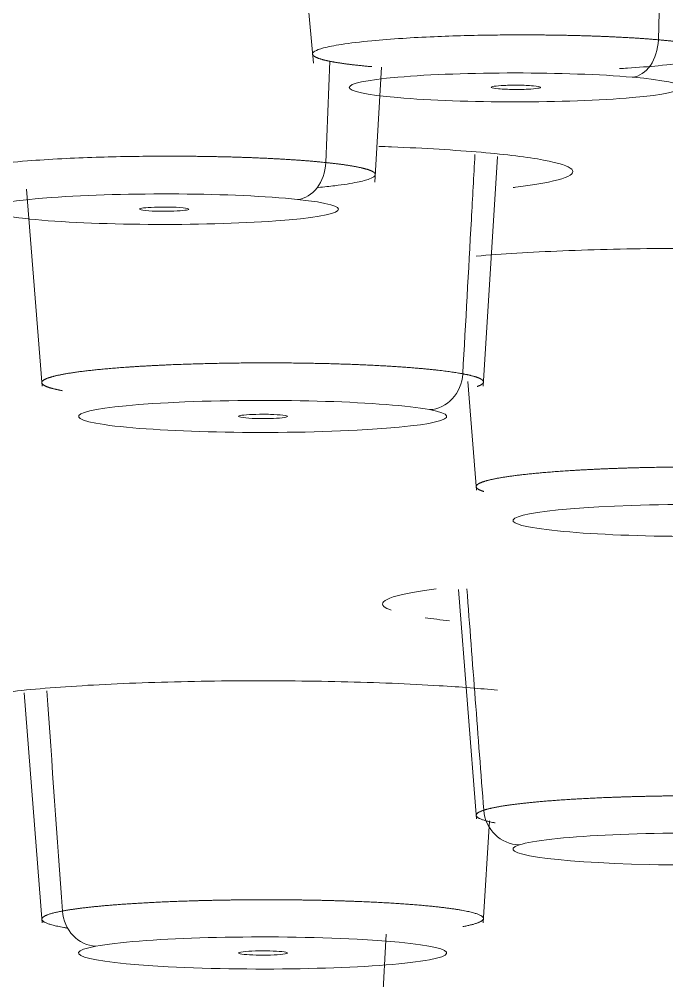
# Model space of a CAD drawing. Extents: x 19821 to 22981, y -91 to 2224.
# Drawn here: x 20742.06 to 20747.32, y 1301.05 to 1308.87 of the extents above; entities that cross this region are included whole.
import ezdxf

# ---------------------------------------------------------------- set-up
doc = ezdxf.new("R2010")
doc.units = 0
doc.header["$LTSCALE"] = 10
doc.header["$MEASUREMENT"] = 0
doc.layers.add('1', color=7, linetype='CONTINUOUS')

msp = doc.modelspace()

# ---------------------------------------------------------------- linework, layer by layer
at = {"layer": '1', "color": 7, "linetype": 'Continuous', "lineweight": 18}
for p, q in [((20744.2771, 1310.4396), (20744.449, 1308.5165)), ((20744.9493, 1307.5496), (20745.0025, 1308.4844)), ((20745.8302, 1305.8897), (20745.9467, 1307.7587)), ((20742.1179, 1307.4913), (20742.2434, 1305.8895)), ((20745.7058, 1305.9279), (20745.7755, 1305.0437)), ((20745.6286, 1304.2349), (20745.7755, 1302.3708)), ((20742.0969, 1303.3958), (20742.2434, 1301.525)), ((20745.8302, 1301.5252), (20745.8818, 1302.3537)), ((20744.9493, 1299.8135), (20745.0414, 1301.433))]:
    msp.add_line(p, q, dxfattribs=at)
at = {"layer": '1', "color": 7, "linetype": 'Continuous', "lineweight": 13}
for p, q in [((20747.2747, 1309.3647), (20747.2543, 1308.7075)), ((20744.5833, 1308.5334), (20744.5501, 1307.7091))]:
    msp.add_line(p, q, dxfattribs=at)
msp.add_ellipse((20690.341, 1302.9372), major_axis=(-124.4861, 0), ratio=0.087156, start_param=3.139264, end_param=4.704892, dxfattribs=at)
at = {"layer": '1', "color": 7, "linetype": 'Continuous', "lineweight": 18}
for centre, major_axis, ratio, start_param, end_param in [((20690.341, 1301.9672), (-123.4865, 0), 0.087156, 3.213209, 4.704892), ((20690.341, 1301.9672), (-121.8, 0), 0.087156, 1.570796, 4.70718), ((20690.341, 1301.9672), (-120.85, 0), 0.087156, 1.570796, 4.712389), ((20690.341, 1302.0157), (119.2483, 0), 0.087156, 4.712389, 7.847018), ((20690.341, 1301.9672), (119.4636, 0), 0.087156, 4.712389, 7.853982), ((20747.0424, 1308.7022), (-0.026, -0.2989), 0.704238, 0.123302, 1.649963), ((20746.0894, 1308.3202), (-1.3483, 0), 0.087156, 3.92703, 7.068121), ((20746.0886, 1308.3202), (-1.3483, 0), 0.087156, 0.785719, 3.926248), ((20744.3206, 1307.708), (-0.031, -0.2984), 0.763057, 0.135379, 1.653504), ((20743.2318, 1307.3297), (-1.4224, 0), 0.087156, 3.840405, 6.980447), ((20743.2302, 1307.3292), (-1.4224, 0), 0.087156, 0.698934, 3.838734), ((20745.3926, 1305.9977), (-0.0551, -0.2949), 0.902847, 0.20418, 1.713717), ((20744.0365, 1305.6437), (-1.4963, 0), 0.087155, 3.577895, 6.719473), ((20744.0365, 1305.6437), (-1.4963, 0), 0.087157, 0.43636, 3.577823), ((20747.5687, 1304.7979), (-1.4963, 0), 0.087154, 3.403361, 6.54494), ((20747.5686, 1304.7979), (-1.4963, 0), 0.087157, 0.261827, 3.403289), ((20746.1233, 1302.4576), (-0.0928, 0.2853), 0.962257, 1.323434, 2.815525), ((20747.5694, 1302.1253), (-1.4963, 0), 0.087154, 2.879771, 6.021349), ((20747.5682, 1302.1248), (-1.4963, 0), 0.087157, 6.021409, 9.162872), ((20742.6804, 1301.6332), (-0.0551, 0.2949), 0.90287, 1.445295, 2.937386), ((20744.0369, 1301.2794), (-1.4963, 0), 0.087154, 2.705234, 5.846812), ((20744.0364, 1301.2791), (-1.4963, 0), 0.087158, 5.846879, 8.988343)]:
    msp.add_ellipse(centre, major_axis=major_axis, ratio=ratio, start_param=start_param, end_param=end_param, dxfattribs=at)
for points, knots in [([(20744.9245, 1308.4889), (20744.9196, 1308.4893), (20744.9097, 1308.4902), (20744.895, 1308.4915), (20744.8805, 1308.4928), (20744.8662, 1308.4942), (20744.8521, 1308.4956), (20744.8381, 1308.497), (20744.8243, 1308.4984), (20744.8108, 1308.4999), (20744.7973, 1308.5014), (20744.7841, 1308.5028), (20744.7711, 1308.5043), (20744.7583, 1308.5059), (20744.7457, 1308.5074), (20744.7333, 1308.509), (20744.7211, 1308.5105), (20744.7091, 1308.5121), (20744.6974, 1308.5138), (20744.6858, 1308.5154), (20744.6745, 1308.517), (20744.6634, 1308.5187), (20744.6525, 1308.5204), (20744.6419, 1308.5221), (20744.6315, 1308.5238), (20744.6214, 1308.5256), (20744.6115, 1308.5273), (20744.6018, 1308.5291), (20744.5924, 1308.5309), (20744.5833, 1308.5327), (20744.5744, 1308.5345), (20744.5658, 1308.5363), (20744.5574, 1308.5382), (20744.5493, 1308.5401), (20744.5415, 1308.5419), (20744.5339, 1308.5438), (20744.5267, 1308.5457), (20744.5197, 1308.5477), (20744.513, 1308.5496), (20744.5065, 1308.5515), (20744.5004, 1308.5535), (20744.4946, 1308.5555), (20744.489, 1308.5575), (20744.4837, 1308.5595), (20744.4788, 1308.5615), (20744.4741, 1308.5635), (20744.4698, 1308.5655), (20744.4658, 1308.5675), (20744.462, 1308.5696), (20744.4586, 1308.5717), (20744.4555, 1308.5737), (20744.4527, 1308.5758), (20744.4503, 1308.5779), (20744.4481, 1308.58), (20744.4463, 1308.5821), (20744.4448, 1308.5842), (20744.4436, 1308.5863), (20744.4428, 1308.5884), (20744.4423, 1308.5905), (20744.4416, 1308.5993), (20744.4558, 1308.6164), (20744.5267, 1308.6428), (20744.6749, 1308.6722), (20744.8976, 1308.6988), (20745.161, 1308.7193), (20745.418, 1308.733), (20745.6633, 1308.7414), (20745.8857, 1308.7459), (20746.0399, 1308.7472), (20746.1333, 1308.7474), (20746.1771, 1308.7474), (20746.2207, 1308.7473), (20746.264, 1308.747), (20746.307, 1308.7467), (20746.3498, 1308.7463), (20746.3922, 1308.7458), (20746.4343, 1308.7452), (20746.476, 1308.7444), (20746.5173, 1308.7436), (20746.5582, 1308.7427), (20746.5986, 1308.7417), (20746.6385, 1308.7406), (20746.678, 1308.7395), (20746.7169, 1308.7382), (20746.7553, 1308.7368), (20746.7931, 1308.7354), (20746.8304, 1308.7339), (20746.867, 1308.7323), (20746.903, 1308.7306), (20746.9384, 1308.7288), (20746.9732, 1308.727), (20747.0073, 1308.7251), (20747.0407, 1308.7231), (20747.0734, 1308.7211), (20747.1054, 1308.719), (20747.1367, 1308.7168), (20747.1672, 1308.7146), (20747.197, 1308.7123), (20747.2261, 1308.7099), (20747.2449, 1308.7083), (20747.2543, 1308.7075)], [0, 0, 0, 0, 0.004078, 0.008164, 0.012259, 0.016362, 0.020473, 0.024592, 0.02872, 0.032856, 0.037, 0.041152, 0.045313, 0.049482, 0.053659, 0.057845, 0.062039, 0.066241, 0.070451, 0.07467, 0.078897, 0.083132, 0.087375, 0.091627, 0.095887, 0.100155, 0.104432, 0.108716, 0.113009, 0.117311, 0.12162, 0.125938, 0.130264, 0.134598, 0.138941, 0.143292, 0.147651, 0.152018, 0.156393, 0.160777, 0.165169, 0.16957, 0.173978, 0.178395, 0.18282, 0.187253, 0.191695, 0.196145, 0.200603, 0.205069, 0.209543, 0.214026, 0.218517, 0.223016, 0.227523, 0.232039, 0.236563, 0.241095, 0.245635, 0.250184, 0.297654, 0.355114, 0.422544, 0.499915, 0.562606, 0.61894, 0.668919, 0.712542, 0.749809, 0.758306, 0.766775, 0.775216, 0.783628, 0.792011, 0.800366, 0.808692, 0.81699, 0.82526, 0.833501, 0.841713, 0.849897, 0.858053, 0.86618, 0.874278, 0.882349, 0.890391, 0.898404, 0.906389, 0.914346, 0.922274, 0.930174, 0.938046, 0.945889, 0.953704, 0.961491, 0.969249, 0.976979, 0.984681, 0.992355, 1, 1, 1, 1]), ([(20747.2543, 1308.7075), (20747.2593, 1308.7071), (20747.2692, 1308.7062), (20747.2839, 1308.7049), (20747.2984, 1308.7035), (20747.3127, 1308.7022), (20747.3269, 1308.7008), (20747.3409, 1308.6994), (20747.3546, 1308.6979), (20747.3683, 1308.6965), (20747.3817, 1308.695), (20747.3949, 1308.6935), (20747.4079, 1308.692), (20747.4207, 1308.6905), (20747.4334, 1308.6889), (20747.4458, 1308.6874), (20747.458, 1308.6858), (20747.47, 1308.6842), (20747.4817, 1308.6826), (20747.4933, 1308.6809), (20747.5046, 1308.6793), (20747.5157, 1308.6776), (20747.5265, 1308.6759), (20747.5372, 1308.6742), (20747.5475, 1308.6725), (20747.5577, 1308.6708), (20747.5676, 1308.669), (20747.5772, 1308.6672), (20747.5866, 1308.6654), (20747.5958, 1308.6636), (20747.6046, 1308.6618), (20747.6133, 1308.66), (20747.6216, 1308.6581), (20747.6297, 1308.6563), (20747.6375, 1308.6544), (20747.6451, 1308.6525), (20747.6523, 1308.6506), (20747.6593, 1308.6487), (20747.666, 1308.6467), (20747.6724, 1308.6448), (20747.6786, 1308.6428), (20747.6844, 1308.6408), (20747.6899, 1308.6389), (20747.6952, 1308.6369), (20747.7001, 1308.6349), (20747.7048, 1308.6328), (20747.7091, 1308.6308), (20747.7131, 1308.6288), (20747.7169, 1308.6267), (20747.7203, 1308.6247), (20747.7234, 1308.6226), (20747.7261, 1308.6205), (20747.7286, 1308.6185), (20747.7307, 1308.6164), (20747.7326, 1308.6143), (20747.734, 1308.6122), (20747.7352, 1308.6101), (20747.736, 1308.6079), (20747.7365, 1308.6058), (20747.7372, 1308.597), (20747.723, 1308.5799), (20747.652, 1308.5535), (20747.5037, 1308.5241), (20747.2811, 1308.4975), (20747.0736, 1308.4814), (20746.9607, 1308.4745), (20746.939, 1308.4732)], [0, 0, 0, 0, 0.007076, 0.014166, 0.02127, 0.028388, 0.035519, 0.042665, 0.049824, 0.056997, 0.064184, 0.071384, 0.078599, 0.085827, 0.093069, 0.100325, 0.107595, 0.114879, 0.122177, 0.129488, 0.136814, 0.144153, 0.151506, 0.158873, 0.166254, 0.173649, 0.181058, 0.18848, 0.195916, 0.203367, 0.210831, 0.218309, 0.225801, 0.233307, 0.240827, 0.24836, 0.255908, 0.26347, 0.271045, 0.278634, 0.286238, 0.293855, 0.301486, 0.309131, 0.31679, 0.324463, 0.33215, 0.339851, 0.347565, 0.355294, 0.363037, 0.370793, 0.378564, 0.386348, 0.394147, 0.401959, 0.409786, 0.417626, 0.42548, 0.433348, 0.515745, 0.615311, 0.732036, 0.865908, 0.974562, 1, 1, 1, 1]), ([(20744.9817, 1307.8402), (20745.0166, 1307.839), (20745.3239, 1307.8273), (20745.8517, 1307.795), (20746.1906, 1307.7533), (20746.3209, 1307.729)], [0, 0, 0, 0, 0.059688, 0.529844, 1, 1, 1, 1]), ([(20741.9125, 1307.5058), (20741.9083, 1307.5062), (20741.9, 1307.5071), (20741.8878, 1307.5084), (20741.8757, 1307.5097), (20741.8638, 1307.5111), (20741.852, 1307.5124), (20741.8403, 1307.5138), (20741.8289, 1307.5152), (20741.8176, 1307.5166), (20741.8064, 1307.518), (20741.7954, 1307.5194), (20741.7846, 1307.5209), (20741.774, 1307.5223), (20741.7636, 1307.5238), (20741.7533, 1307.5253), (20741.7432, 1307.5268), (20741.7333, 1307.5283), (20741.7236, 1307.5299), (20741.714, 1307.5314), (20741.7047, 1307.5329), (20741.6955, 1307.5345), (20741.6865, 1307.5361), (20741.6778, 1307.5377), (20741.6692, 1307.5393), (20741.6608, 1307.5409), (20741.6526, 1307.5425), (20741.6447, 1307.5442), (20741.6369, 1307.5458), (20741.6294, 1307.5475), (20741.622, 1307.5491), (20741.6149, 1307.5508), (20741.608, 1307.5525), (20741.6013, 1307.5542), (20741.5948, 1307.5559), (20741.5886, 1307.5577), (20741.5826, 1307.5594), (20741.5768, 1307.5612), (20741.5712, 1307.5629), (20741.5658, 1307.5647), (20741.5607, 1307.5664), (20741.5558, 1307.5682), (20741.5512, 1307.57), (20741.5468, 1307.5718), (20741.5426, 1307.5736), (20741.5387, 1307.5754), (20741.535, 1307.5773), (20741.5316, 1307.5791), (20741.5284, 1307.5809), (20741.5254, 1307.5828), (20741.5227, 1307.5846), (20741.5203, 1307.5865), (20741.5181, 1307.5883), (20741.5161, 1307.5902), (20741.5144, 1307.5921), (20741.513, 1307.594), (20741.5118, 1307.5958), (20741.5109, 1307.5977), (20741.5103, 1307.5996), (20741.5099, 1307.6015), (20741.5097, 1307.6034), (20741.5099, 1307.6053), (20741.5103, 1307.6072), (20741.5109, 1307.6091), (20741.5119, 1307.611), (20741.5131, 1307.613), (20741.5146, 1307.6149), (20741.5227, 1307.6238), (20741.5546, 1307.6412), (20741.6551, 1307.6677), (20741.8385, 1307.6965), (20742.0961, 1307.7217), (20742.39, 1307.7403), (20742.6708, 1307.752), (20742.9339, 1307.7584), (20743.1689, 1307.761), (20743.33, 1307.7609), (20743.4271, 1307.7603), (20743.4726, 1307.7598), (20743.5177, 1307.7593), (20743.5625, 1307.7587), (20743.6069, 1307.758), (20743.6509, 1307.7572), (20743.6944, 1307.7562), (20743.7375, 1307.7552), (20743.7801, 1307.7541), (20743.8221, 1307.7529), (20743.8637, 1307.7516), (20743.9046, 1307.7502), (20743.945, 1307.7487), (20743.9847, 1307.7471), (20744.0238, 1307.7455), (20744.0623, 1307.7437), (20744.1001, 1307.7419), (20744.1372, 1307.74), (20744.1736, 1307.738), (20744.2093, 1307.7359), (20744.2442, 1307.7338), (20744.2784, 1307.7316), (20744.3118, 1307.7294), (20744.3444, 1307.727), (20744.3763, 1307.7246), (20744.4073, 1307.7222), (20744.4376, 1307.7197), (20744.467, 1307.7171), (20744.4955, 1307.7145), (20744.5233, 1307.7118), (20744.5412, 1307.71), (20744.5501, 1307.7091)], [0, 0, 0, 0, 0.003593, 0.007193, 0.010798, 0.014409, 0.018027, 0.021651, 0.02528, 0.028916, 0.032558, 0.036206, 0.03986, 0.04352, 0.047186, 0.050858, 0.054537, 0.058221, 0.061912, 0.065608, 0.069311, 0.07302, 0.076735, 0.080455, 0.084182, 0.087915, 0.091655, 0.0954, 0.099151, 0.102908, 0.106672, 0.110441, 0.114217, 0.117999, 0.121786, 0.12558, 0.12938, 0.133186, 0.136998, 0.140816, 0.14464, 0.14847, 0.152306, 0.156149, 0.159997, 0.163852, 0.167712, 0.171579, 0.175451, 0.17933, 0.183215, 0.187106, 0.191002, 0.194905, 0.198814, 0.20273, 0.206651, 0.210578, 0.214511, 0.21845, 0.222396, 0.226347, 0.230305, 0.234268, 0.238238, 0.242214, 0.246195, 0.250183, 0.297846, 0.35537, 0.422737, 0.499923, 0.562726, 0.619119, 0.669101, 0.712669, 0.749821, 0.758333, 0.766816, 0.775269, 0.783692, 0.792086, 0.80045, 0.808785, 0.817091, 0.825367, 0.833614, 0.841831, 0.850019, 0.858177, 0.866306, 0.874405, 0.882475, 0.890516, 0.898527, 0.906509, 0.914461, 0.922384, 0.930278, 0.938142, 0.945977, 0.953783, 0.961559, 0.969306, 0.977023, 0.984712, 0.99237, 1, 1, 1, 1]), ([(20744.5501, 1307.7091), (20744.5542, 1307.7086), (20744.5625, 1307.7078), (20744.5747, 1307.7064), (20744.5867, 1307.7051), (20744.5986, 1307.7038), (20744.6104, 1307.7024), (20744.622, 1307.701), (20744.6334, 1307.6997), (20744.6447, 1307.6983), (20744.6558, 1307.6968), (20744.6668, 1307.6954), (20744.6776, 1307.694), (20744.6882, 1307.6925), (20744.6986, 1307.691), (20744.7089, 1307.6896), (20744.719, 1307.6881), (20744.7289, 1307.6865), (20744.7386, 1307.685), (20744.7481, 1307.6835), (20744.7575, 1307.6819), (20744.7666, 1307.6804), (20744.7756, 1307.6788), (20744.7844, 1307.6772), (20744.7929, 1307.6756), (20744.8013, 1307.674), (20744.8095, 1307.6724), (20744.8175, 1307.6707), (20744.8252, 1307.6691), (20744.8328, 1307.6674), (20744.8401, 1307.6658), (20744.8473, 1307.6641), (20744.8542, 1307.6624), (20744.8609, 1307.6607), (20744.8674, 1307.659), (20744.8736, 1307.6572), (20744.8797, 1307.6555), (20744.8855, 1307.6538), (20744.8911, 1307.652), (20744.8964, 1307.6502), (20744.9016, 1307.6485), (20744.9065, 1307.6467), (20744.9111, 1307.6449), (20744.9155, 1307.6431), (20744.9197, 1307.6413), (20744.9237, 1307.6395), (20744.9274, 1307.6376), (20744.9308, 1307.6358), (20744.934, 1307.634), (20744.937, 1307.6321), (20744.9397, 1307.6303), (20744.9422, 1307.6284), (20744.9444, 1307.6265), (20744.9464, 1307.6247), (20744.9481, 1307.6228), (20744.9495, 1307.6209), (20744.9507, 1307.619), (20744.9516, 1307.6171), (20744.9523, 1307.6152), (20744.9527, 1307.6133), (20744.9528, 1307.6114), (20744.9527, 1307.6095), (20744.9523, 1307.6076), (20744.9516, 1307.6057), (20744.9507, 1307.6038), (20744.9495, 1307.6018), (20744.948, 1307.5999), (20744.9399, 1307.591), (20744.9082, 1307.5737), (20744.8081, 1307.5472), (20744.6596, 1307.5239), (20744.537, 1307.5103), (20744.489, 1307.5056)], [0, 0, 0, 0, 0.007761, 0.015536, 0.023325, 0.031128, 0.038944, 0.046775, 0.05462, 0.062478, 0.070351, 0.078237, 0.086138, 0.094052, 0.101981, 0.109923, 0.117879, 0.125849, 0.133834, 0.141832, 0.149844, 0.15787, 0.16591, 0.173964, 0.182032, 0.190114, 0.198209, 0.206319, 0.214443, 0.222581, 0.230732, 0.238898, 0.247078, 0.255272, 0.263479, 0.271701, 0.279936, 0.288186, 0.29645, 0.304727, 0.313019, 0.321324, 0.329644, 0.337977, 0.346325, 0.354686, 0.363062, 0.371451, 0.379855, 0.388272, 0.396704, 0.405149, 0.413609, 0.422082, 0.43057, 0.439071, 0.447587, 0.456116, 0.46466, 0.473217, 0.481789, 0.490375, 0.498974, 0.507588, 0.516215, 0.524857, 0.533513, 0.542183, 0.644962, 0.769438, 0.915592, 1, 1, 1, 1]), ([(20746.3209, 1307.729), (20746.4516, 1307.7045), (20746.5992, 1307.655), (20746.5226, 1307.5763), (20746.2567, 1307.5277), (20746.0801, 1307.5061), (20746.0738, 1307.5054)], [0, 0, 0, 0, 0.329279, 0.658558, 0.987837, 1, 1, 1, 1]), ([(20745.7738, 1306.9479), (20745.9796, 1306.9655), (20746.4565, 1306.9943), (20747.3221, 1307.0148), (20747.9969, 1307.0098), (20748.3585, 1306.9998), (20748.4371, 1306.9972)], [0, 0, 0, 0, 0.301404, 0.607311, 0.913218, 1, 1, 1, 1]), ([(20742.4093, 1305.853), (20742.4063, 1305.8535), (20742.4003, 1305.8547), (20742.3915, 1305.8564), (20742.3829, 1305.8581), (20742.3745, 1305.8599), (20742.3663, 1305.8617), (20742.3582, 1305.8635), (20742.3504, 1305.8653), (20742.3428, 1305.8671), (20742.3353, 1305.869), (20742.3282, 1305.8709), (20742.3212, 1305.8728), (20742.3145, 1305.8748), (20742.308, 1305.8767), (20742.3017, 1305.8787), (20742.2958, 1305.8807), (20742.29, 1305.8827), (20742.2846, 1305.8848), (20742.2795, 1305.8868), (20742.2746, 1305.8889), (20742.27, 1305.891), (20742.2658, 1305.8932), (20742.2618, 1305.8953), (20742.2582, 1305.8975), (20742.2549, 1305.8996), (20742.2519, 1305.9018), (20742.2493, 1305.9041), (20742.247, 1305.9063), (20742.245, 1305.9086), (20742.2435, 1305.9108), (20742.2423, 1305.9131), (20742.2415, 1305.9154), (20742.2411, 1305.9178), (20742.2411, 1305.9201), (20742.2414, 1305.9225), (20742.2422, 1305.9248), (20742.2434, 1305.9272), (20742.2451, 1305.9296), (20742.2472, 1305.932), (20742.2497, 1305.9345), (20742.2526, 1305.9369), (20742.256, 1305.9393), (20742.2599, 1305.9418), (20742.2642, 1305.9443), (20742.2691, 1305.9467), (20742.2743, 1305.9492), (20742.2801, 1305.9517), (20742.2864, 1305.9542), (20742.2932, 1305.9567), (20742.3005, 1305.9593), (20742.3083, 1305.9618), (20742.3166, 1305.9643), (20742.3254, 1305.9668), (20742.3348, 1305.9693), (20742.3447, 1305.9719), (20742.3552, 1305.9744), (20742.3661, 1305.9769), (20742.3777, 1305.9795), (20742.3898, 1305.982), (20742.4024, 1305.9845), (20742.4157, 1305.987), (20742.4295, 1305.9895), (20742.4438, 1305.992), (20742.4587, 1305.9945), (20742.4743, 1305.997), (20742.4904, 1305.9995), (20742.507, 1306.0019), (20742.5243, 1306.0044), (20742.5421, 1306.0068), (20742.5606, 1306.0092), (20742.5796, 1306.0116), (20742.5992, 1306.014), (20742.6194, 1306.0164), (20742.6403, 1306.0187), (20742.6617, 1306.021), (20742.6836, 1306.0233), (20742.7062, 1306.0256), (20742.7294, 1306.0278), (20742.7532, 1306.0301), (20742.7775, 1306.0323), (20742.8025, 1306.0344), (20742.828, 1306.0365), (20742.8541, 1306.0386), (20742.8808, 1306.0407), (20742.908, 1306.0427), (20742.9359, 1306.0447), (20742.9643, 1306.0466), (20742.9932, 1306.0485), (20743.0227, 1306.0504), (20743.0528, 1306.0522), (20743.0834, 1306.054), (20743.1145, 1306.0557), (20743.1461, 1306.0574), (20743.1783, 1306.059), (20743.211, 1306.0606), (20743.2442, 1306.0621), (20743.2876, 1306.064), (20743.3416, 1306.0661), (20743.4062, 1306.0685), (20743.4712, 1306.0706), (20743.5365, 1306.0725), (20743.6019, 1306.0741), (20743.6674, 1306.0755), (20743.7328, 1306.0767), (20743.798, 1306.0777), (20743.8629, 1306.0785), (20743.9275, 1306.0791), (20743.9917, 1306.0794), (20744.0553, 1306.0796), (20744.1183, 1306.0795), (20744.1805, 1306.0793), (20744.2421, 1306.0788), (20744.3028, 1306.0782), (20744.3626, 1306.0775), (20744.4214, 1306.0765), (20744.4793, 1306.0754), (20744.5361, 1306.0741), (20744.5918, 1306.0727), (20744.6464, 1306.0711), (20744.6997, 1306.0694), (20744.7519, 1306.0676), (20744.8028, 1306.0656), (20744.8525, 1306.0636), (20744.9008, 1306.0614), (20744.9479, 1306.0591), (20744.9936, 1306.0567), (20745.038, 1306.0542), (20745.081, 1306.0516), (20745.1226, 1306.049), (20745.1629, 1306.0462), (20745.2019, 1306.0434), (20745.2395, 1306.0406), (20745.2757, 1306.0377), (20745.3105, 1306.0347), (20745.344, 1306.0317), (20745.3762, 1306.0286), (20745.4071, 1306.0255), (20745.4366, 1306.0224), (20745.4648, 1306.0192), (20745.4918, 1306.0161), (20745.5175, 1306.0129), (20745.542, 1306.0097), (20745.5652, 1306.0065), (20745.5873, 1306.0033), (20745.6082, 1306), (20745.6279, 1305.9968), (20745.6466, 1305.9936), (20745.6583, 1305.9915), (20745.664, 1305.9904)], [0, 0, 0, 0, 0.003797, 0.007624, 0.011481, 0.015367, 0.019284, 0.023229, 0.027205, 0.03121, 0.035245, 0.03931, 0.043405, 0.047529, 0.051683, 0.055867, 0.06008, 0.064323, 0.068596, 0.072898, 0.077231, 0.081593, 0.085984, 0.090406, 0.094857, 0.099338, 0.103848, 0.108389, 0.112959, 0.117559, 0.122188, 0.126847, 0.131536, 0.136255, 0.141003, 0.145781, 0.150589, 0.155426, 0.160293, 0.16519, 0.170117, 0.175073, 0.180059, 0.185074, 0.19012, 0.195195, 0.2003, 0.205434, 0.210598, 0.215792, 0.221016, 0.226269, 0.231552, 0.236864, 0.242207, 0.247579, 0.252981, 0.258412, 0.263873, 0.269364, 0.274884, 0.280435, 0.286014, 0.291624, 0.297263, 0.302932, 0.308631, 0.314359, 0.320117, 0.325905, 0.331722, 0.337569, 0.343446, 0.349352, 0.355288, 0.361254, 0.367249, 0.373274, 0.379329, 0.385413, 0.391527, 0.397671, 0.403844, 0.410048, 0.41628, 0.422543, 0.428835, 0.435156, 0.441508, 0.447889, 0.454299, 0.46074, 0.46721, 0.473709, 0.480238, 0.486797, 0.493386, 0.500004, 0.512433, 0.524758, 0.536977, 0.54909, 0.561099, 0.573003, 0.584801, 0.596495, 0.608083, 0.619567, 0.630945, 0.642218, 0.653386, 0.66445, 0.675408, 0.686261, 0.697009, 0.707652, 0.71819, 0.728623, 0.738951, 0.749174, 0.759292, 0.769305, 0.779214, 0.789017, 0.798715, 0.808308, 0.817797, 0.82718, 0.836459, 0.845632, 0.854701, 0.863665, 0.872523, 0.881277, 0.889926, 0.89847, 0.90691, 0.915244, 0.923473, 0.931598, 0.939618, 0.947532, 0.955342, 0.963047, 0.970648, 0.978143, 0.985534, 0.992819, 1, 1, 1, 1]), ([(20745.664, 1305.9904), (20745.667, 1305.9899), (20745.6731, 1305.9887), (20745.6818, 1305.987), (20745.6905, 1305.9853), (20745.6989, 1305.9835), (20745.7071, 1305.9817), (20745.7152, 1305.9799), (20745.723, 1305.9781), (20745.7307, 1305.9762), (20745.7381, 1305.9744), (20745.7453, 1305.9725), (20745.7522, 1305.9705), (20745.759, 1305.9686), (20745.7655, 1305.9666), (20745.7717, 1305.9647), (20745.7777, 1305.9627), (20745.7834, 1305.9606), (20745.7888, 1305.9586), (20745.794, 1305.9565), (20745.7989, 1305.9544), (20745.8034, 1305.9523), (20745.8077, 1305.9502), (20745.8116, 1305.9481), (20745.8153, 1305.9459), (20745.8186, 1305.9437), (20745.8215, 1305.9415), (20745.8242, 1305.9393), (20745.8264, 1305.937), (20745.8284, 1305.9348), (20745.8299, 1305.9325), (20745.8311, 1305.9302), (20745.8319, 1305.9279), (20745.8323, 1305.9256), (20745.8323, 1305.9232), (20745.8319, 1305.9209), (20745.8311, 1305.9185), (20745.8299, 1305.9161), (20745.8283, 1305.9137), (20745.8262, 1305.9113), (20745.8237, 1305.9089), (20745.8207, 1305.9064), (20745.8173, 1305.904), (20745.8134, 1305.9015), (20745.8091, 1305.8991), (20745.8042, 1305.8966), (20745.7989, 1305.8941), (20745.7931, 1305.8916), (20745.7869, 1305.8891), (20745.7823, 1305.8874), (20745.78, 1305.8866), (20745.78, 1305.8866)], [0, 0, 0, 0, 0.017613, 0.035362, 0.053249, 0.071273, 0.089433, 0.107731, 0.126165, 0.144737, 0.163445, 0.182291, 0.201273, 0.220393, 0.239649, 0.259043, 0.278573, 0.298241, 0.318045, 0.337987, 0.358066, 0.378281, 0.398634, 0.419123, 0.43975, 0.460514, 0.481415, 0.502452, 0.523627, 0.544939, 0.566388, 0.587974, 0.609697, 0.631557, 0.653554, 0.675688, 0.69796, 0.720368, 0.742914, 0.765596, 0.788416, 0.811372, 0.834466, 0.857697, 0.881065, 0.90457, 0.928212, 0.951992, 0.975908, 0.999962, 1, 1, 1, 1]), ([(20745.8344, 1305.0328), (20745.8326, 1305.0334), (20745.8289, 1305.0346), (20745.8237, 1305.0364), (20745.8187, 1305.0383), (20745.8139, 1305.0401), (20745.8094, 1305.042), (20745.8051, 1305.0439), (20745.801, 1305.0458), (20745.7972, 1305.0478), (20745.7936, 1305.0497), (20745.7903, 1305.0517), (20745.7873, 1305.0537), (20745.7845, 1305.0557), (20745.782, 1305.0577), (20745.7799, 1305.0598), (20745.778, 1305.0618), (20745.7764, 1305.0639), (20745.7751, 1305.066), (20745.7741, 1305.0681), (20745.7735, 1305.0702), (20745.7732, 1305.0724), (20745.7732, 1305.0745), (20745.7736, 1305.0767), (20745.7744, 1305.0789), (20745.7755, 1305.0811), (20745.7769, 1305.0833), (20745.7788, 1305.0855), (20745.781, 1305.0878), (20745.7836, 1305.09), (20745.7866, 1305.0923), (20745.7899, 1305.0946), (20745.7937, 1305.0969), (20745.798, 1305.0992), (20745.8026, 1305.1015), (20745.8076, 1305.1038), (20745.8131, 1305.1061), (20745.8191, 1305.1084), (20745.8254, 1305.1108), (20745.8322, 1305.1131), (20745.8395, 1305.1155), (20745.8473, 1305.1178), (20745.8555, 1305.1202), (20745.8642, 1305.1225), (20745.8733, 1305.1249), (20745.8829, 1305.1273), (20745.8931, 1305.1296), (20745.9037, 1305.132), (20745.9148, 1305.1344), (20745.9264, 1305.1367), (20745.9386, 1305.1391), (20745.9512, 1305.1415), (20745.9644, 1305.1438), (20745.9781, 1305.1462), (20745.9923, 1305.1485), (20746.007, 1305.1509), (20746.0223, 1305.1532), (20746.038, 1305.1555), (20746.0544, 1305.1578), (20746.0712, 1305.1601), (20746.0886, 1305.1624), (20746.1066, 1305.1647), (20746.1251, 1305.167), (20746.1441, 1305.1692), (20746.1637, 1305.1715), (20746.1838, 1305.1737), (20746.2045, 1305.1759), (20746.2258, 1305.178), (20746.2475, 1305.1802), (20746.2699, 1305.1823), (20746.2927, 1305.1844), (20746.3161, 1305.1865), (20746.3401, 1305.1885), (20746.3646, 1305.1906), (20746.3897, 1305.1925), (20746.4153, 1305.1945), (20746.4414, 1305.1964), (20746.468, 1305.1983), (20746.4952, 1305.2002), (20746.5229, 1305.202), (20746.5511, 1305.2038), (20746.5799, 1305.2056), (20746.6091, 1305.2073), (20746.6389, 1305.2089), (20746.6691, 1305.2106), (20746.6999, 1305.2121), (20746.7311, 1305.2137), (20746.7628, 1305.2151), (20746.795, 1305.2166), (20746.8276, 1305.218), (20746.8607, 1305.2193), (20746.8943, 1305.2206), (20746.9282, 1305.2218), (20746.9626, 1305.223), (20746.9974, 1305.2241), (20747.0326, 1305.2251), (20747.0682, 1305.2261), (20747.1146, 1305.2273), (20747.1719, 1305.2286), (20747.24, 1305.23), (20747.308, 1305.2311), (20747.3758, 1305.2319), (20747.4433, 1305.2326), (20747.5104, 1305.233), (20747.5769, 1305.2332), (20747.6429, 1305.2332), (20747.7082, 1305.233), (20747.7726, 1305.2325), (20747.8363, 1305.2319), (20747.899, 1305.2311), (20747.9607, 1305.2301), (20748.0214, 1305.2289), (20748.0809, 1305.2276), (20748.1393, 1305.226), (20748.1965, 1305.2244), (20748.2524, 1305.2225), (20748.307, 1305.2206), (20748.3602, 1305.2185), (20748.4121, 1305.2162), (20748.4626, 1305.2139), (20748.5117, 1305.2114), (20748.5593, 1305.2088), (20748.6054, 1305.2061), (20748.6501, 1305.2033), (20748.6932, 1305.2004), (20748.7349, 1305.1974), (20748.7751, 1305.1944), (20748.8138, 1305.1913), (20748.851, 1305.1881), (20748.8867, 1305.1848), (20748.9209, 1305.1815), (20748.9536, 1305.1782), (20748.9849, 1305.1748), (20749.0147, 1305.1714), (20749.0431, 1305.1679), (20749.0701, 1305.1644), (20749.0957, 1305.1609), (20749.1199, 1305.1574), (20749.1428, 1305.1539), (20749.1644, 1305.1504), (20749.1846, 1305.1468), (20749.2036, 1305.1433), (20749.2213, 1305.1398), (20749.2379, 1305.1363), (20749.2532, 1305.1328), (20749.2674, 1305.1293), (20749.2804, 1305.1258), (20749.2925, 1305.1224), (20749.2997, 1305.1201), (20749.3033, 1305.119)], [0, 0, 0, 0, 0.003797, 0.007624, 0.011481, 0.015367, 0.019284, 0.023229, 0.027205, 0.03121, 0.035245, 0.03931, 0.043405, 0.047529, 0.051683, 0.055867, 0.06008, 0.064323, 0.068596, 0.072898, 0.077231, 0.081593, 0.085984, 0.090406, 0.094857, 0.099338, 0.103848, 0.108389, 0.112959, 0.117559, 0.122188, 0.126847, 0.131536, 0.136255, 0.141003, 0.145781, 0.150589, 0.155426, 0.160293, 0.16519, 0.170117, 0.175073, 0.180059, 0.185074, 0.19012, 0.195195, 0.2003, 0.205434, 0.210598, 0.215792, 0.221016, 0.226269, 0.231552, 0.236864, 0.242207, 0.247579, 0.252981, 0.258412, 0.263873, 0.269364, 0.274884, 0.280435, 0.286014, 0.291624, 0.297263, 0.302932, 0.308631, 0.314359, 0.320117, 0.325905, 0.331722, 0.337569, 0.343446, 0.349352, 0.355288, 0.361254, 0.367249, 0.373274, 0.379329, 0.385413, 0.391527, 0.397671, 0.403844, 0.410048, 0.41628, 0.422543, 0.428835, 0.435156, 0.441508, 0.447889, 0.454299, 0.46074, 0.46721, 0.473709, 0.480238, 0.486797, 0.493386, 0.500004, 0.512433, 0.524758, 0.536977, 0.54909, 0.561099, 0.573003, 0.584801, 0.596495, 0.608083, 0.619567, 0.630945, 0.642218, 0.653386, 0.66445, 0.675408, 0.686261, 0.697009, 0.707652, 0.71819, 0.728623, 0.738951, 0.749174, 0.759292, 0.769305, 0.779214, 0.789017, 0.798715, 0.808308, 0.817797, 0.82718, 0.836459, 0.845632, 0.854701, 0.863665, 0.872523, 0.881277, 0.889926, 0.89847, 0.90691, 0.915244, 0.923473, 0.931598, 0.939618, 0.947532, 0.955342, 0.963047, 0.970648, 0.978143, 0.985534, 0.992819, 1, 1, 1, 1]), ([(20745.0813, 1304.0669), (20745.0533, 1304.0773), (20744.9857, 1304.1132), (20745.0191, 1304.1491), (20745.099, 1304.1751)], [0, 0, 0, 0, 0.290592, 1, 1, 1, 1]), ([(20741.7192, 1303.3658), (20741.8499, 1303.3902), (20742.1903, 1303.4319), (20742.9311, 1303.4773), (20743.812, 1303.4972), (20744.6852, 1303.4903), (20745.4294, 1303.4603), (20745.8074, 1303.4305), (20745.9467, 1303.4164)], [0, 0, 0, 0, 0.174549, 0.349097, 0.523646, 0.698195, 0.872743, 1, 1, 1, 1]), ([(20745.8344, 1302.4409), (20745.8363, 1302.4415), (20745.84, 1302.4427), (20745.846, 1302.4445), (20745.8523, 1302.4463), (20745.8588, 1302.4481), (20745.8657, 1302.4499), (20745.8729, 1302.4518), (20745.8804, 1302.4536), (20745.8882, 1302.4555), (20745.8964, 1302.4573), (20745.9048, 1302.4592), (20745.9137, 1302.461), (20745.9228, 1302.4629), (20745.9323, 1302.4647), (20745.9422, 1302.4666), (20745.9524, 1302.4685), (20745.963, 1302.4703), (20745.9739, 1302.4722), (20745.9852, 1302.4741), (20745.9969, 1302.476), (20746.0089, 1302.4778), (20746.0213, 1302.4797), (20746.0341, 1302.4816), (20746.0473, 1302.4834), (20746.0609, 1302.4853), (20746.0748, 1302.4871), (20746.0892, 1302.489), (20746.104, 1302.4908), (20746.1191, 1302.4927), (20746.1347, 1302.4945), (20746.1506, 1302.4963), (20746.167, 1302.4981), (20746.1838, 1302.4999), (20746.201, 1302.5017), (20746.2186, 1302.5035), (20746.2367, 1302.5053), (20746.2551, 1302.507), (20746.274, 1302.5088), (20746.2933, 1302.5105), (20746.313, 1302.5123), (20746.3331, 1302.514), (20746.3537, 1302.5156), (20746.3747, 1302.5173), (20746.3961, 1302.519), (20746.4179, 1302.5206), (20746.4401, 1302.5222), (20746.4628, 1302.5238), (20746.4859, 1302.5254), (20746.5094, 1302.5269), (20746.5334, 1302.5284), (20746.5577, 1302.5299), (20746.5825, 1302.5314), (20746.6077, 1302.5329), (20746.6332, 1302.5343), (20746.6592, 1302.5357), (20746.6856, 1302.537), (20746.7124, 1302.5384), (20746.7397, 1302.5397), (20746.7672, 1302.5409), (20746.7952, 1302.5422), (20746.8236, 1302.5433), (20746.8524, 1302.5445), (20746.8815, 1302.5456), (20746.911, 1302.5467), (20746.9408, 1302.5478), (20746.9711, 1302.5488), (20747.0016, 1302.5497), (20747.0325, 1302.5506), (20747.0638, 1302.5515), (20747.0953, 1302.5523), (20747.1272, 1302.5531), (20747.1594, 1302.5539), (20747.192, 1302.5546), (20747.2248, 1302.5552), (20747.2579, 1302.5558), (20747.2912, 1302.5563), (20747.3248, 1302.5568), (20747.3587, 1302.5573), (20747.3928, 1302.5576), (20747.4272, 1302.558), (20747.4618, 1302.5582), (20747.4966, 1302.5584), (20747.5315, 1302.5586), (20747.5667, 1302.5587), (20747.602, 1302.5587), (20747.6375, 1302.5587), (20747.6731, 1302.5586), (20747.7089, 1302.5585), (20747.7447, 1302.5582), (20747.7807, 1302.558), (20747.8167, 1302.5576), (20747.8528, 1302.5572), (20747.889, 1302.5567), (20747.9251, 1302.5562), (20747.9613, 1302.5556), (20747.9975, 1302.5549), (20748.0442, 1302.5539), (20748.1009, 1302.5526), (20748.1669, 1302.5508), (20748.2314, 1302.5488), (20748.2945, 1302.5466), (20748.3559, 1302.5442), (20748.4157, 1302.5417), (20748.4738, 1302.539), (20748.5302, 1302.5361), (20748.5848, 1302.5331), (20748.6375, 1302.5299), (20748.6884, 1302.5266), (20748.7374, 1302.5232), (20748.7846, 1302.5196), (20748.8298, 1302.516), (20748.873, 1302.5122), (20748.9144, 1302.5084), (20748.9537, 1302.5045), (20748.9912, 1302.5004), (20749.0267, 1302.4964), (20749.0603, 1302.4922), (20749.092, 1302.488), (20749.1217, 1302.4838), (20749.1496, 1302.4795), (20749.1756, 1302.4752), (20749.1998, 1302.4709), (20749.2222, 1302.4665), (20749.2428, 1302.4621), (20749.2616, 1302.4577), (20749.2787, 1302.4534), (20749.2942, 1302.449), (20749.308, 1302.4446), (20749.3201, 1302.4402), (20749.3307, 1302.4359), (20749.3398, 1302.4316), (20749.3474, 1302.4273), (20749.3536, 1302.423), (20749.3583, 1302.4188), (20749.3617, 1302.4146), (20749.3638, 1302.4104), (20749.3646, 1302.4063), (20749.3642, 1302.4023), (20749.3627, 1302.3983), (20749.36, 1302.3944), (20749.3562, 1302.3905), (20749.3514, 1302.3866), (20749.3456, 1302.3829), (20749.3389, 1302.3792), (20749.3313, 1302.3756), (20749.3228, 1302.372), (20749.3135, 1302.3685), (20749.3067, 1302.3662), (20749.3033, 1302.3651)], [0, 0, 0, 0, 0.003797, 0.007624, 0.011481, 0.015367, 0.019284, 0.023229, 0.027205, 0.03121, 0.035245, 0.03931, 0.043405, 0.047529, 0.051683, 0.055867, 0.06008, 0.064323, 0.068596, 0.072898, 0.077231, 0.081593, 0.085984, 0.090406, 0.094857, 0.099338, 0.103848, 0.108389, 0.112959, 0.117559, 0.122188, 0.126847, 0.131536, 0.136255, 0.141003, 0.145781, 0.150589, 0.155426, 0.160293, 0.16519, 0.170117, 0.175073, 0.180059, 0.185074, 0.19012, 0.195195, 0.2003, 0.205434, 0.210598, 0.215792, 0.221016, 0.226269, 0.231552, 0.236864, 0.242207, 0.247579, 0.252981, 0.258412, 0.263873, 0.269364, 0.274884, 0.280435, 0.286014, 0.291624, 0.297263, 0.302932, 0.308631, 0.314359, 0.320117, 0.325905, 0.331722, 0.337569, 0.343446, 0.349352, 0.355288, 0.361254, 0.367249, 0.373274, 0.379329, 0.385413, 0.391527, 0.397671, 0.403844, 0.410048, 0.41628, 0.422543, 0.428835, 0.435156, 0.441508, 0.447889, 0.454299, 0.46074, 0.46721, 0.473709, 0.480238, 0.486797, 0.493386, 0.500004, 0.512433, 0.524758, 0.536977, 0.54909, 0.561099, 0.573003, 0.584801, 0.596495, 0.608083, 0.619567, 0.630945, 0.642218, 0.653386, 0.66445, 0.675408, 0.686261, 0.697009, 0.707652, 0.71819, 0.728623, 0.738951, 0.749174, 0.759292, 0.769305, 0.779214, 0.789017, 0.798715, 0.808308, 0.817797, 0.82718, 0.836459, 0.845632, 0.854701, 0.863665, 0.872523, 0.881277, 0.889926, 0.89847, 0.90691, 0.915244, 0.923473, 0.931598, 0.939618, 0.947532, 0.955342, 0.963047, 0.970648, 0.978143, 0.985534, 0.992819, 1, 1, 1, 1]), ([(20745.9266, 1302.3373), (20745.9228, 1302.338), (20745.9119, 1302.3402), (20745.8948, 1302.3438), (20745.876, 1302.3482), (20745.8589, 1302.3526), (20745.8434, 1302.357), (20745.8297, 1302.3614), (20745.8175, 1302.3657), (20745.8069, 1302.3701), (20745.7978, 1302.3744), (20745.7902, 1302.3787), (20745.7841, 1302.383), (20745.7793, 1302.3872), (20745.776, 1302.3914), (20745.7739, 1302.3955), (20745.7731, 1302.3996), (20745.7735, 1302.4037), (20745.775, 1302.4077), (20745.7777, 1302.4116), (20745.7815, 1302.4155), (20745.7863, 1302.4193), (20745.7921, 1302.4231), (20745.7988, 1302.4268), (20745.8064, 1302.4304), (20745.8149, 1302.434), (20745.8241, 1302.4374), (20745.831, 1302.4397), (20745.8344, 1302.4409)], [0, 0, 0, 0, 0.022701, 0.067643, 0.112098, 0.156066, 0.199547, 0.24254, 0.285045, 0.327063, 0.368594, 0.409636, 0.450192, 0.49026, 0.52984, 0.568932, 0.607537, 0.645654, 0.683284, 0.720425, 0.757079, 0.793246, 0.828924, 0.864115, 0.898818, 0.933033, 0.96676, 1, 1, 1, 1]), ([(20742.4093, 1301.6207), (20742.4123, 1301.6213), (20742.4184, 1301.6224), (20742.4279, 1301.6241), (20742.4377, 1301.6258), (20742.4478, 1301.6275), (20742.4582, 1301.6292), (20742.4689, 1301.6309), (20742.48, 1301.6326), (20742.4914, 1301.6343), (20742.5031, 1301.636), (20742.5152, 1301.6376), (20742.5275, 1301.6393), (20742.5403, 1301.641), (20742.5534, 1301.6427), (20742.5668, 1301.6444), (20742.5806, 1301.6461), (20742.5947, 1301.6478), (20742.6092, 1301.6495), (20742.6241, 1301.6511), (20742.6393, 1301.6528), (20742.6549, 1301.6544), (20742.6708, 1301.6561), (20742.6871, 1301.6577), (20742.7038, 1301.6594), (20742.7209, 1301.661), (20742.7383, 1301.6626), (20742.7562, 1301.6642), (20742.7744, 1301.6658), (20742.793, 1301.6674), (20742.8119, 1301.669), (20742.8313, 1301.6705), (20742.851, 1301.672), (20742.8711, 1301.6736), (20742.8916, 1301.6751), (20742.9125, 1301.6766), (20742.9338, 1301.678), (20742.9555, 1301.6795), (20742.9775, 1301.6809), (20742.9999, 1301.6824), (20743.0228, 1301.6838), (20743.046, 1301.6851), (20743.0695, 1301.6865), (20743.0935, 1301.6878), (20743.1178, 1301.6891), (20743.1425, 1301.6904), (20743.1676, 1301.6916), (20743.1931, 1301.6929), (20743.2189, 1301.6941), (20743.2451, 1301.6952), (20743.2717, 1301.6964), (20743.2986, 1301.6975), (20743.3258, 1301.6986), (20743.3535, 1301.6996), (20743.3814, 1301.7006), (20743.4097, 1301.7016), (20743.4384, 1301.7025), (20743.4674, 1301.7034), (20743.4967, 1301.7043), (20743.5263, 1301.7051), (20743.5562, 1301.7059), (20743.5864, 1301.7067), (20743.617, 1301.7074), (20743.6478, 1301.708), (20743.6789, 1301.7086), (20743.7103, 1301.7092), (20743.742, 1301.7098), (20743.7739, 1301.7102), (20743.8061, 1301.7107), (20743.8385, 1301.7111), (20743.8711, 1301.7114), (20743.904, 1301.7117), (20743.9371, 1301.7119), (20743.9704, 1301.7121), (20744.0039, 1301.7123), (20744.0375, 1301.7123), (20744.0713, 1301.7124), (20744.1053, 1301.7123), (20744.1394, 1301.7123), (20744.1737, 1301.7121), (20744.208, 1301.7119), (20744.2425, 1301.7117), (20744.2771, 1301.7114), (20744.3117, 1301.711), (20744.3464, 1301.7105), (20744.3811, 1301.71), (20744.4159, 1301.7095), (20744.4507, 1301.7089), (20744.4854, 1301.7082), (20744.5202, 1301.7074), (20744.5549, 1301.7066), (20744.5896, 1301.7057), (20744.6242, 1301.7048), (20744.6587, 1301.7037), (20744.6932, 1301.7027), (20744.7275, 1301.7015), (20744.7616, 1301.7003), (20744.8055, 1301.6986), (20744.8585, 1301.6964), (20744.9197, 1301.6937), (20744.9791, 1301.6907), (20745.0366, 1301.6876), (20745.0921, 1301.6844), (20745.1457, 1301.6809), (20745.1973, 1301.6774), (20745.2468, 1301.6737), (20745.2943, 1301.6699), (20745.3398, 1301.666), (20745.3831, 1301.662), (20745.4243, 1301.6579), (20745.4635, 1301.6537), (20745.5005, 1301.6494), (20745.5355, 1301.645), (20745.5683, 1301.6406), (20745.5991, 1301.6362), (20745.6278, 1301.6317), (20745.6545, 1301.6271), (20745.6792, 1301.6225), (20745.7019, 1301.6179), (20745.7226, 1301.6133), (20745.7414, 1301.6087), (20745.7583, 1301.604), (20745.7734, 1301.5994), (20745.7867, 1301.5947), (20745.7981, 1301.5901), (20745.8079, 1301.5855), (20745.8159, 1301.5809), (20745.8223, 1301.5764), (20745.8271, 1301.5719), (20745.8304, 1301.5674), (20745.8322, 1301.563), (20745.8325, 1301.5586), (20745.8314, 1301.5542), (20745.8289, 1301.5499), (20745.8252, 1301.5457), (20745.8202, 1301.5415), (20745.814, 1301.5374), (20745.8066, 1301.5333), (20745.7982, 1301.5294), (20745.7887, 1301.5254), (20745.7782, 1301.5216), (20745.7667, 1301.5178), (20745.7544, 1301.5141), (20745.7412, 1301.5105), (20745.7272, 1301.507), (20745.7125, 1301.5035), (20745.6971, 1301.5002), (20745.681, 1301.4968), (20745.6697, 1301.4947), (20745.664, 1301.4936)], [0, 0, 0, 0, 0.003797, 0.007624, 0.011481, 0.015367, 0.019284, 0.023229, 0.027205, 0.03121, 0.035245, 0.03931, 0.043405, 0.047529, 0.051683, 0.055867, 0.06008, 0.064323, 0.068596, 0.072898, 0.077231, 0.081593, 0.085984, 0.090406, 0.094857, 0.099338, 0.103848, 0.108389, 0.112959, 0.117559, 0.122188, 0.126847, 0.131536, 0.136255, 0.141003, 0.145781, 0.150589, 0.155426, 0.160293, 0.16519, 0.170117, 0.175073, 0.180059, 0.185074, 0.19012, 0.195195, 0.2003, 0.205434, 0.210598, 0.215792, 0.221016, 0.226269, 0.231552, 0.236864, 0.242207, 0.247579, 0.252981, 0.258412, 0.263873, 0.269364, 0.274884, 0.280435, 0.286014, 0.291624, 0.297263, 0.302932, 0.308631, 0.314359, 0.320117, 0.325905, 0.331722, 0.337569, 0.343446, 0.349352, 0.355288, 0.361254, 0.367249, 0.373274, 0.379329, 0.385413, 0.391527, 0.397671, 0.403844, 0.410048, 0.41628, 0.422543, 0.428835, 0.435156, 0.441508, 0.447889, 0.454299, 0.46074, 0.46721, 0.473709, 0.480238, 0.486797, 0.493386, 0.500004, 0.512433, 0.524758, 0.536977, 0.54909, 0.561099, 0.573003, 0.584801, 0.596495, 0.608083, 0.619567, 0.630945, 0.642218, 0.653386, 0.66445, 0.675408, 0.686261, 0.697009, 0.707652, 0.71819, 0.728623, 0.738951, 0.749174, 0.759292, 0.769305, 0.779214, 0.789017, 0.798715, 0.808308, 0.817797, 0.82718, 0.836459, 0.845632, 0.854701, 0.863665, 0.872523, 0.881277, 0.889926, 0.89847, 0.90691, 0.915244, 0.923473, 0.931598, 0.939618, 0.947532, 0.955342, 0.963047, 0.970648, 0.978143, 0.985534, 0.992819, 1, 1, 1, 1]), ([(20742.4496, 1301.4821), (20742.4483, 1301.4823), (20742.4377, 1301.484), (20742.4187, 1301.4872), (20742.3941, 1301.4918), (20742.3714, 1301.4964), (20742.3507, 1301.501), (20742.3319, 1301.5057), (20742.3149, 1301.5103), (20742.2999, 1301.515), (20742.2866, 1301.5196), (20742.2752, 1301.5242), (20742.2654, 1301.5288), (20742.2574, 1301.5334), (20742.251, 1301.538), (20742.2462, 1301.5425), (20742.243, 1301.547), (20742.2412, 1301.5514), (20742.2409, 1301.5558), (20742.242, 1301.5601), (20742.2445, 1301.5644), (20742.2482, 1301.5687), (20742.2532, 1301.5728), (20742.2594, 1301.577), (20742.2668, 1301.581), (20742.2753, 1301.585), (20742.2847, 1301.5889), (20742.2952, 1301.5927), (20742.3067, 1301.5965), (20742.319, 1301.6002), (20742.3322, 1301.6038), (20742.3462, 1301.6073), (20742.3609, 1301.6108), (20742.3763, 1301.6142), (20742.3923, 1301.6175), (20742.4037, 1301.6196), (20742.4093, 1301.6207)], [0, 0, 0, 0, 0.005174, 0.041049, 0.076565, 0.111724, 0.146525, 0.180969, 0.215054, 0.248781, 0.28215, 0.315162, 0.347815, 0.380111, 0.412048, 0.443627, 0.474849, 0.505712, 0.536217, 0.566364, 0.596153, 0.625584, 0.654656, 0.683371, 0.711727, 0.739725, 0.767364, 0.794646, 0.821569, 0.848134, 0.874341, 0.900189, 0.925679, 0.950811, 0.975585, 1, 1, 1, 1])]:
    msp.add_open_spline(points, degree=3, knots=knots, dxfattribs=at)
for points in [[(20746.2378, 1308.3332), (20746.1976, 1308.336), (20746.1196, 1308.3395), (20745.9934, 1308.337), (20745.9093, 1308.3296), (20745.8826, 1308.3187), (20745.9218, 1308.3119), (20745.9541, 1308.3085)], [(20745.9541, 1308.3085), (20745.9944, 1308.3056), (20746.0723, 1308.3022), (20746.1986, 1308.3046), (20746.2827, 1308.3121), (20746.3094, 1308.323), (20746.2701, 1308.3297), (20746.2378, 1308.3332)], [(20743.3896, 1307.341), (20743.3523, 1307.3442), (20743.2782, 1307.3482), (20743.1501, 1307.3467), (20743.059, 1307.3399), (20743.0215, 1307.3293), (20743.0539, 1307.3223), (20743.0826, 1307.3186)], [(20743.0826, 1307.3186), (20743.1198, 1307.3154), (20743.1939, 1307.3114), (20743.322, 1307.3129), (20743.4131, 1307.3197), (20743.4506, 1307.3303), (20743.4183, 1307.3373), (20743.3896, 1307.341)], [(20744.221, 1305.6512), (20744.1943, 1305.6551), (20744.1347, 1305.6606), (20744.0067, 1305.6621), (20743.8987, 1305.6576), (20743.8309, 1305.6482), (20743.8414, 1305.6407), (20743.8581, 1305.6365)], [(20743.8581, 1305.6365), (20743.8848, 1305.6326), (20743.9444, 1305.6271), (20744.0723, 1305.6256), (20744.1804, 1305.6301), (20744.2482, 1305.6395), (20744.2377, 1305.647), (20744.221, 1305.6512)], [(20745.099, 1304.1751), (20745.1746, 1304.1996), (20745.2911, 1304.2216), (20745.4466, 1304.2415)], [(20745.5573, 1303.9809), (20745.4842, 1303.989), (20745.4173, 1303.9975), (20745.3576, 1304.0064)], [(20743.8581, 1301.2864), (20743.8413, 1301.2822), (20743.831, 1301.2746), (20743.9003, 1301.2652), (20744.009, 1301.2608), (20744.1357, 1301.2624), (20744.1947, 1301.2679), (20744.221, 1301.2717)], [(20744.221, 1301.2717), (20744.2378, 1301.276), (20744.2481, 1301.2835), (20744.1788, 1301.293), (20744.0701, 1301.2973), (20743.9433, 1301.2958), (20743.8844, 1301.2903), (20743.8581, 1301.2864)]]:
    msp.add_open_spline(points, degree=3, dxfattribs=at)
at = {"layer": '1', "color": 7, "linetype": 'Continuous', "lineweight": 13}
msp.add_open_spline([(20745.7632, 1307.7733), (20745.7535, 1307.5977), (20745.7204, 1307.0034), (20745.6873, 1306.4091), (20745.664, 1305.9904)], degree=3, knots=[0, 0, 0, 0, 0.29548, 1, 1, 1, 1], dxfattribs=at)
for points in [[(20745.8344, 1302.4409), (20745.7886, 1303.0415), (20745.7428, 1303.6421), (20745.6969, 1304.2427)], [(20742.4093, 1301.6207), (20742.3666, 1302.2173), (20742.324, 1302.8139), (20742.2813, 1303.4104)]]:
    msp.add_open_spline(points, degree=3, dxfattribs=at)

doc.saveas('drawing.dxf')
